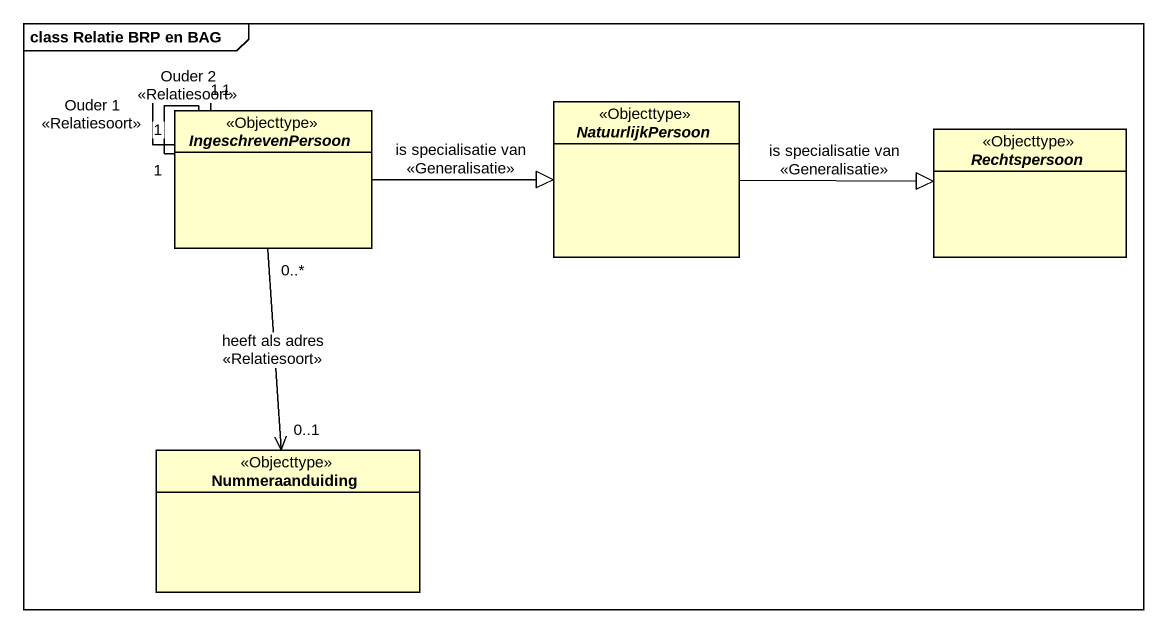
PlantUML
@startuml
mainframe class Relatie BRP en BAG
hide circle
hide empty members
abstract class IngeschrevenPersoon <<Objecttype>>
abstract class NatuurlijkPersoon <<Objecttype>>
abstract class Rechtspersoon <<Objecttype>>
class Nummeraanduiding <<Objecttype>>
IngeschrevenPersoon "1" -- "1" IngeschrevenPersoon : Ouder 1\n<<Relatiesoort>>
IngeschrevenPersoon "1" -- "1" IngeschrevenPersoon : Ouder 2\n<<Relatiesoort>>
IngeschrevenPersoon -right-|> NatuurlijkPersoon : is specialisatie van\n<<Generalisatie>>
IngeschrevenPersoon "0..*" --> "0..1" Nummeraanduiding : heeft als adres\n<<Relatiesoort>>
NatuurlijkPersoon -right-|> Rechtspersoon : is specialisatie van\n<<Generalisatie>>
@enduml
